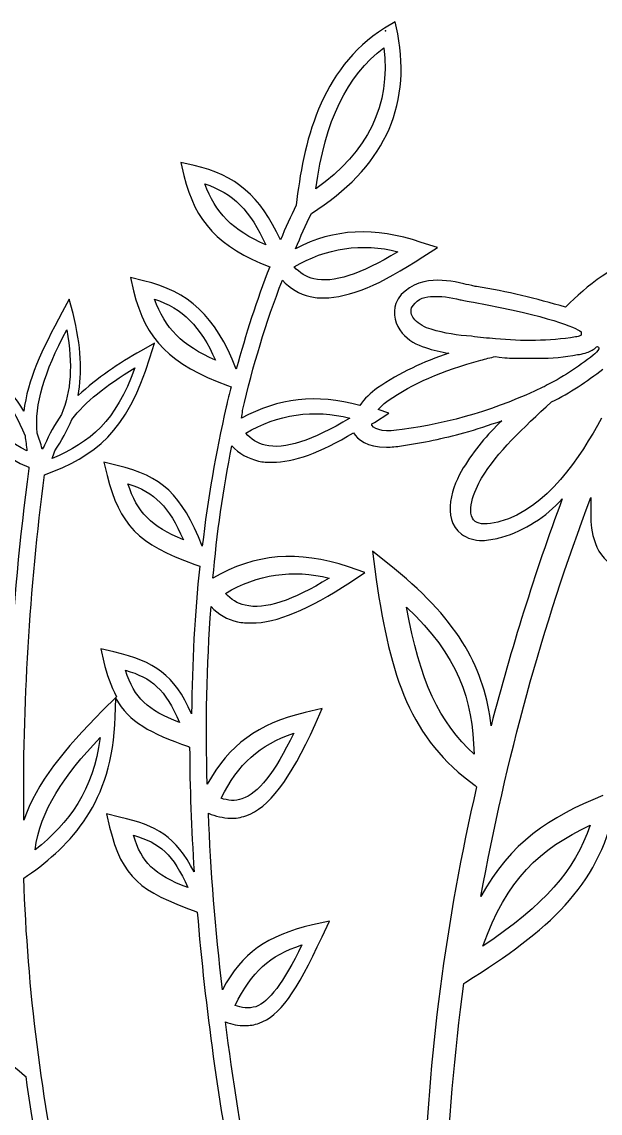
# Model space of a CAD drawing. Header units: centimetres. Extents: x 0 to 967, y -13 to 94.
# Drawn here: x 49.14 to 52.65, y 10.63 to 17.26 of the extents above; entities that cross this region are included whole.
import ezdxf

# ---------------------------------------------------------------- set-up
doc = ezdxf.new("R2010")
doc.units = ezdxf.units.CM
doc.header["$MEASUREMENT"] = 0
doc.layers.add('Picnic Basket-v2.1 v1_Picnic Basket-v2.1 v1_Picnic Basket-v1.3 v1_Picnic Basket-v1.2 v1_Picnic Basket-v1 v3_0', color=7, linetype='Continuous')

msp = doc.modelspace()

# ---------------------------------------------------------------- linework, layer by layer
at = {"layer": 'Picnic Basket-v2.1 v1_Picnic Basket-v2.1 v1_Picnic Basket-v1.3 v1_Picnic Basket-v1.2 v1_Picnic Basket-v1 v3_0'}
for p, q in [((51.4086, 17.2556), (51.3436, 17.2174)), ((51.4239, 17.183), (51.4086, 17.2556)), ((50.1886, 16.3837), (50.1082, 16.4028)), ((50.1082, 16.4028), (50.1274, 16.3225)), ((51.6648, 15.8865), (51.5654, 15.9171)), ((51.5768, 15.8291), (51.6648, 15.8865)), ((49.8826, 15.6838), (49.8023, 15.7029)), ((49.8023, 15.7029), (49.8214, 15.6226)), ((51.9019, 15.6494), (51.8943, 15.6494)), ((49.4313, 15.5729), (49.3893, 15.4926)), ((49.4543, 15.4849), (49.4313, 15.5729)), ((52.445, 15.527), (52.4412, 15.5232)), ((49.9476, 15.3052), (49.8673, 15.2593)), ((49.9209, 15.2172), (49.9476, 15.3052)), ((52.5138, 15.2363), (52.5253, 15.2363)), ((52.6286, 15.2822), (52.6362, 15.286)), ((52.6439, 15.2746), (52.6439, 15.2708)), ((52.0166, 15.2249), (52.0396, 15.221)), ((52.0396, 15.221), (52.074, 15.2172)), ((52.2538, 15.2134), (52.2767, 15.2134)), ((50.3913, 15.0489), (50.4142, 15.0413)), ((52.3111, 15.0413), (52.3035, 15.0375)), ((51.3703, 14.8807), (51.3053, 14.9036)), ((51.2824, 14.8233), (51.3703, 14.8807)), ((51.2671, 14.8156), (51.2824, 14.8233)), ((49.722, 14.5632), (49.6417, 14.5823)), ((49.6417, 14.5823), (49.6608, 14.502)), ((49.1866, 14.5518), (49.1866, 14.5441)), ((52.0434, 14.2228), (52.0319, 14.219)), ((52.0396, 14.1234), (52.0549, 14.1272)), ((51.4048, 13.936), (51.2709, 14.0431)), ((51.2709, 14.0431), (51.2939, 13.871)), ((50.1924, 13.9628), (50.223, 13.9513)), ((51.225, 13.9131), (51.1256, 13.9475)), ((51.137, 13.8557), (51.225, 13.9131)), ((49.7029, 13.4312), (49.6225, 13.4503)), ((49.6225, 13.4503), (49.6417, 13.37)), ((49.7182, 13.1596), (49.634, 13.0755)), ((49.7105, 13.0373), (49.7143, 13.1482)), ((50.9649, 13.087), (50.8617, 13.064)), ((50.9229, 12.9914), (50.9649, 13.087)), ((50.1542, 12.8575), (50.1618, 12.8537)), ((51.8943, 12.6204), (51.9019, 12.6127)), ((49.7373, 12.4292), (49.657, 12.4483)), ((49.657, 12.4483), (49.6761, 12.368)), ((49.156, 12.0582), (49.1789, 12.0735)), ((50.2001, 11.8555), (50.2077, 11.8517)), ((51.0108, 11.7981), (50.9076, 11.7752)), ((50.9649, 11.7025), (51.0108, 11.7981)), ((51.8255, 11.4195), (51.8369, 11.4272)), ((49.1598, 10.8611), (49.1674, 10.8535))]:
    msp.add_line(p, q, dxfattribs=at)
for points in [[(51.3436, 17.2174), (50.9496, 16.9688), (50.8502, 16.5137), (50.8081, 16.1427)], [(50.8999, 16.093), (51.3321, 16.3645), (51.508, 16.7317), (51.4239, 17.183)], [(51.3397, 17.0988), (51.3818, 16.7508), (51.2441, 16.4678), (50.9267, 16.2422)], [(50.9267, 16.2422), (50.984, 16.659), (51.1141, 16.9267), (51.3397, 17.0988)], [(50.7125, 15.9324), (50.5901, 16.2001), (50.441, 16.3263), (50.1886, 16.3837)], [(50.1274, 16.3225), (50.1962, 16.0395), (50.3377, 15.8903), (50.6475, 15.7679)], [(50.2536, 16.2728), (50.4257, 16.2154), (50.5289, 16.1083), (50.6245, 15.9018)], [(50.6245, 15.9018), (50.4218, 15.9898), (50.3186, 16.0968), (50.2536, 16.2728)], [(50.8081, 16.1427), (50.7737, 16.0739), (50.7431, 16.005), (50.7125, 15.9324)], [(50.8043, 15.8788), (50.8349, 15.9515), (50.8655, 16.0242), (50.8999, 16.093)], [(51.5654, 15.9171), (51.2824, 16.0127), (51.0376, 16.0012), (50.8043, 15.8788)], [(50.7966, 15.7679), (50.984, 15.8827), (51.2135, 15.9171), (51.4239, 15.8597)], [(51.4239, 15.8597), (51.1982, 15.722), (51.0299, 15.6685), (50.9152, 15.6953)], [(52.9613, 15.8444), (52.7357, 15.7947), (52.5674, 15.6494), (52.445, 15.527)], [(50.6475, 15.7679), (50.5672, 15.5652), (50.5022, 15.3587), (50.4448, 15.1484)], [(50.9152, 15.6953), (50.8693, 15.7067), (50.8272, 15.7335), (50.7966, 15.7679)], [(50.9764, 15.5805), (51.1294, 15.5805), (51.3206, 15.6608), (51.5768, 15.8291)], [(50.4448, 15.1484), (50.3148, 15.4734), (50.158, 15.6188), (49.8826, 15.6838)], [(50.483, 14.896), (50.5442, 15.1637), (50.6246, 15.4314), (50.724, 15.6876)], [(50.724, 15.6876), (50.7699, 15.6379), (50.8272, 15.6035), (50.8923, 15.5882)], [(51.6113, 15.6838), (51.5348, 15.6723), (51.443, 15.6264), (51.4124, 15.5461)], [(51.8254, 15.6647), (51.7566, 15.6838), (51.6839, 15.6914), (51.6113, 15.6838)], [(51.8943, 15.6494), (51.8637, 15.657), (51.8407, 15.6608), (51.8254, 15.6647)], [(52.4412, 15.5232), (52.2652, 15.5767), (52.0855, 15.6188), (51.9019, 15.6494)], [(49.8214, 15.6226), (49.8941, 15.3243), (50.0471, 15.1751), (50.3913, 15.0489)], [(49.9476, 15.5729), (50.1197, 15.5155), (50.2268, 15.4084), (50.3186, 15.2019)], [(50.3186, 15.2019), (50.1159, 15.2899), (50.0126, 15.397), (49.9476, 15.5729)], [(50.8923, 15.5882), (50.919, 15.5805), (50.9496, 15.5805), (50.9764, 15.5805)], [(51.508, 15.5193), (51.5309, 15.5614), (51.5768, 15.5882), (51.6227, 15.5882)], [(51.6227, 15.5882), (51.6839, 15.592), (51.7413, 15.5844), (51.8025, 15.5691)], [(51.8025, 15.5691), (51.8178, 15.5652), (51.8445, 15.5614), (51.8828, 15.5538)], [(51.4124, 15.5461), (51.3933, 15.4849), (51.4086, 15.4161), (51.4506, 15.3664)], [(51.5271, 15.4467), (51.508, 15.4658), (51.5003, 15.4926), (51.508, 15.5193)], [(51.8828, 15.5538), (52.3532, 15.4658), (52.4947, 15.4046), (52.5368, 15.374)], [(49.3893, 15.4926), (49.263, 15.2631), (49.1789, 15.0795), (49.156, 14.8921)], [(49.4849, 14.9877), (49.5116, 15.1254), (49.504, 15.286), (49.4543, 15.4849)], [(51.6266, 15.3893), (51.5883, 15.4008), (51.5539, 15.4199), (51.5271, 15.4467)], [(49.2363, 14.7583), (49.221, 14.938), (49.2783, 15.1254), (49.416, 15.3855)], [(49.416, 15.3855), (49.4543, 15.1713), (49.4428, 15.0145), (49.3854, 14.873)], [(51.8713, 15.3472), (51.7872, 15.3511), (51.7069, 15.3664), (51.6266, 15.3893)], [(52.5368, 15.374), (52.5368, 15.3702), (52.5368, 15.3625), (52.5368, 15.3587)], [(49.156, 14.8921), (49.0604, 15.0566), (48.9074, 15.1904), (48.6358, 15.309)], [(51.4506, 15.3664), (51.4889, 15.3243), (51.5386, 15.2937), (51.5921, 15.2784)], [(52.0166, 15.3319), (51.9669, 15.3358), (51.921, 15.3396), (51.8713, 15.3472)], [(52.5024, 15.3434), (52.3417, 15.3166), (52.1773, 15.3166), (52.0166, 15.3319)], [(52.533, 15.3511), (52.5215, 15.3472), (52.5138, 15.3434), (52.5024, 15.3434)], [(52.5368, 15.3587), (52.5368, 15.3549), (52.5368, 15.3511), (52.533, 15.3511)], [(48.5899, 15.2631), (48.7506, 14.896), (48.8997, 14.6741), (49.1866, 14.5518)], [(49.8673, 15.2593), (49.7296, 15.1828), (49.6034, 15.0948), (49.4849, 14.9877)], [(51.7336, 15.244), (51.5807, 15.1943), (51.4353, 15.1254), (51.3015, 15.0336)], [(51.5921, 15.2784), (51.638, 15.2631), (51.6878, 15.2516), (51.7336, 15.244)], [(52.2767, 15.2134), (52.357, 15.2134), (52.4373, 15.221), (52.5138, 15.2363)], [(52.5253, 15.2363), (52.5406, 15.2402), (52.5559, 15.244), (52.5712, 15.2478)], [(52.5712, 15.2478), (52.5941, 15.2555), (52.6133, 15.2669), (52.6286, 15.2822)], [(52.6439, 15.2708), (52.6362, 15.2555), (52.6247, 15.244), (52.6094, 15.2325)], [(52.6362, 15.286), (52.64, 15.2822), (52.6439, 15.2784), (52.6439, 15.2746)], [(49.1751, 14.6512), (48.9838, 14.7468), (48.8538, 14.9036), (48.7047, 15.2172)], [(48.7047, 15.2172), (48.9685, 15.0872), (49.0871, 14.938), (49.1636, 14.743)], [(49.2822, 14.5059), (49.5881, 14.6206), (49.7832, 14.7659), (49.9209, 15.2172)], [(51.3665, 14.9571), (51.5118, 15.0604), (51.6916, 15.1369), (51.9287, 15.2019)], [(51.9287, 15.2019), (51.9555, 15.2096), (51.9861, 15.2172), (52.0166, 15.2249)], [(52.074, 15.2172), (52.1123, 15.2134), (52.1467, 15.2134), (52.1849, 15.2134)], [(52.1849, 15.2134), (52.2079, 15.2134), (52.2308, 15.2134), (52.2538, 15.2134)], [(52.6094, 15.2325), (52.5177, 15.1598), (52.4182, 15.0948), (52.3111, 15.0413)], [(49.8291, 15.156), (49.7143, 14.8309), (49.5613, 14.7047), (49.328, 14.6053)], [(49.4466, 14.8424), (49.5307, 14.9495), (49.6493, 15.0451), (49.8291, 15.156)], [(52.357, 14.9495), (52.4679, 15.003), (52.5712, 15.0719), (52.6668, 15.1484)], [(50.4142, 15.0413), (50.4027, 14.9992), (50.3913, 14.9571), (50.3836, 14.9189)], [(52.3035, 15.0375), (52.0319, 14.9074), (51.7451, 14.8195), (51.4506, 14.7812)], [(51.3015, 15.0336), (51.2594, 15.003), (51.2212, 14.9686), (51.1944, 14.9265)], [(50.3836, 14.9189), (50.3186, 14.6397), (50.2727, 14.3605), (50.2383, 14.0737)], [(51.1944, 14.9265), (50.9305, 14.9992), (50.701, 14.9724), (50.4754, 14.8501)], [(51.3053, 14.9036), (51.3244, 14.9227), (51.3435, 14.9418), (51.3665, 14.9571)], [(51.9325, 14.4867), (52.0281, 14.6435), (52.1811, 14.7889), (52.357, 14.9495)], [(49.3854, 14.873), (49.3433, 14.8156), (49.3089, 14.7506), (49.2822, 14.6856)], [(49.3433, 14.6512), (49.3854, 14.7124), (49.4198, 14.7774), (49.4466, 14.8424)], [(50.4754, 14.8501), (50.4792, 14.8654), (50.483, 14.8807), (50.483, 14.896)], [(50.5022, 14.7583), (50.6896, 14.873), (50.919, 14.9074), (51.1332, 14.8501)], [(51.1332, 14.8501), (50.9037, 14.7124), (50.7355, 14.6588), (50.6207, 14.6856)], [(52.6592, 14.8501), (52.533, 14.6168), (52.3264, 14.2993), (52.0434, 14.2228)], [(51.2671, 14.808), (51.2671, 14.8118), (51.2671, 14.8118), (51.2671, 14.8156)], [(51.4506, 14.7812), (51.355, 14.7659), (51.2862, 14.7736), (51.2671, 14.808)], [(52.0549, 14.8348), (51.967, 14.7506), (51.8866, 14.655), (51.8216, 14.5479)], [(51.8255, 14.7621), (51.9019, 14.7812), (51.9784, 14.808), (52.0549, 14.8348)], [(49.1636, 14.743), (49.1674, 14.7124), (49.1712, 14.6818), (49.1751, 14.6512)], [(49.2669, 14.6627), (49.2592, 14.6971), (49.2477, 14.7277), (49.2363, 14.7583)], [(50.6207, 14.6856), (50.5748, 14.6971), (50.5328, 14.7239), (50.5022, 14.7583)], [(50.6628, 14.5823), (50.7928, 14.5823), (50.9535, 14.6397), (51.1562, 14.7621)], [(51.1562, 14.7621), (51.1791, 14.72), (51.2365, 14.6741), (51.355, 14.6741)], [(51.4468, 14.6818), (51.5769, 14.7009), (51.7031, 14.7277), (51.8255, 14.7621)], [(49.2822, 14.6856), (49.2783, 14.678), (49.2707, 14.6703), (49.2669, 14.6627)], [(49.328, 14.6053), (49.3319, 14.6206), (49.3395, 14.6359), (49.3433, 14.6512)], [(50.3033, 13.8786), (50.3263, 14.1464), (50.3645, 14.4179), (50.418, 14.6818)], [(50.418, 14.6818), (50.4601, 14.6359), (50.5175, 14.6053), (50.5787, 14.59)], [(51.355, 14.6741), (51.3856, 14.6741), (51.4162, 14.678), (51.4468, 14.6818)], [(50.5787, 14.59), (50.6054, 14.5823), (50.636, 14.5823), (50.6628, 14.5823)], [(49.1866, 14.5441), (49.1292, 14.1196), (49.0909, 13.7027), (49.0718, 13.2973)], [(50.2383, 14.0737), (50.1121, 14.3911), (49.9935, 14.4982), (49.722, 14.5632)], [(51.8216, 14.5479), (51.7566, 14.4447), (51.684, 14.242), (51.8102, 14.1464)], [(49.156, 12.41), (49.1483, 13.1099), (49.1904, 13.8098), (49.2822, 14.5059)], [(49.6608, 14.502), (49.7373, 14.2037), (49.8482, 14.0852), (50.1924, 13.9628)], [(49.787, 14.4523), (49.9514, 14.3988), (50.0356, 14.3146), (50.1235, 14.1119)], [(50.1235, 14.1119), (49.9285, 14.1923), (49.8443, 14.2764), (49.787, 14.4523)], [(51.8943, 14.2228), (51.8331, 14.2687), (51.8866, 14.4102), (51.9325, 14.4867)], [(51.9287, 11.9473), (52.0778, 12.7734), (52.2997, 13.5842), (52.5941, 14.3682)], [(52.4221, 14.3605), (52.2538, 13.9092), (52.1123, 13.4503), (51.9899, 12.9837)], [(52.0549, 14.1272), (52.1964, 14.1693), (52.3226, 14.2496), (52.4221, 14.3605)], [(52.5941, 14.3682), (52.5941, 14.3338), (52.5941, 14.3032), (52.5941, 14.2687)], [(52.5941, 14.2687), (52.5941, 14.2075), (52.598, 14.024), (52.7433, 13.9475)], [(52.0319, 14.219), (51.9669, 14.2037), (51.921, 14.2037), (51.8943, 14.2228)], [(51.8102, 14.1464), (51.8446, 14.1196), (51.8905, 14.1081), (51.9364, 14.1081)], [(51.9364, 14.1081), (51.9708, 14.1081), (52.0052, 14.1158), (52.0396, 14.1234)], [(51.1256, 13.9475), (50.8196, 14.0507), (50.5557, 14.0278), (50.3033, 13.8786)], [(50.223, 13.9513), (50.1924, 13.6645), (50.1771, 13.3662), (50.1733, 13.0564)], [(51.9899, 12.9837), (51.9517, 13.3203), (51.8025, 13.6109), (51.4048, 13.936)], [(50.3798, 13.7869), (50.5672, 13.9016), (50.7928, 13.936), (51.007, 13.8786)], [(51.007, 13.8786), (50.7852, 13.741), (50.6169, 13.6874), (50.4983, 13.7142)], [(50.5366, 13.6071), (50.6896, 13.6071), (50.8808, 13.6874), (51.137, 13.8557)], [(51.2939, 13.871), (51.378, 13.2782), (51.5004, 12.9034), (51.8943, 12.6204)], [(50.4983, 13.7142), (50.4524, 13.7257), (50.4104, 13.7486), (50.3798, 13.7869)], [(50.2689, 12.628), (50.2574, 12.9875), (50.2651, 13.347), (50.2918, 13.7065)], [(50.2918, 13.7065), (50.3339, 13.6606), (50.3913, 13.6262), (50.4525, 13.6148)], [(51.4774, 13.7027), (51.791, 13.4082), (51.879, 13.1443), (51.8866, 12.8116)], [(51.8866, 12.8116), (51.6763, 13.0028), (51.5577, 13.2553), (51.4774, 13.7027)], [(50.4525, 13.6148), (50.4792, 13.6071), (50.5098, 13.6071), (50.5366, 13.6071)], [(50.1733, 13.0564), (50.0662, 13.2935), (49.9514, 13.3738), (49.7029, 13.4312)], [(49.6417, 13.37), (49.657, 13.2973), (49.6837, 13.2247), (49.7182, 13.1596)], [(49.7717, 13.3203), (49.9323, 13.2744), (50.0126, 13.2055), (50.1006, 13.0028)], [(50.1006, 13.0028), (49.9055, 13.0793), (49.8291, 13.1482), (49.7717, 13.3203)], [(49.7143, 13.1482), (49.7947, 13.0067), (49.9209, 12.9378), (50.1542, 12.8575)], [(49.634, 13.0755), (49.4007, 12.8422), (49.2324, 12.6357), (49.156, 12.41)], [(50.8617, 13.064), (50.5748, 12.9952), (50.4027, 12.869), (50.2689, 12.628)], [(49.1789, 12.0735), (49.4428, 12.2609), (49.6914, 12.5095), (49.7105, 13.0373)], [(50.5022, 12.4368), (50.6437, 12.4865), (50.7661, 12.6472), (50.9229, 12.9914)], [(50.353, 12.5439), (50.4563, 12.7504), (50.5863, 12.869), (50.7928, 12.9378)], [(50.7928, 12.9378), (50.6743, 12.6969), (50.5787, 12.5707), (50.4792, 12.5401)], [(49.6187, 12.9111), (49.5766, 12.5898), (49.4313, 12.3948), (49.2248, 12.2303)], [(49.2248, 12.2303), (49.2554, 12.4674), (49.3969, 12.6778), (49.6187, 12.9111)], [(50.1618, 12.8537), (50.1618, 12.6089), (50.1733, 12.3565), (50.1886, 12.0964)], [(51.9019, 12.6127), (51.7145, 11.802), (51.6075, 10.9759), (51.5807, 10.1421)], [(50.4792, 12.5401), (50.4371, 12.5248), (50.3913, 12.5286), (50.353, 12.5439)], [(52.6668, 12.5592), (52.3456, 12.4292), (52.1046, 12.2724), (51.9287, 11.9473)], [(51.8369, 11.4272), (52.3418, 11.7446), (52.6362, 12.0047), (52.7395, 12.4789)], [(50.1886, 12.0964), (50.0777, 12.3144), (49.9629, 12.3756), (49.7373, 12.4292)], [(50.2765, 12.4521), (50.3186, 12.433), (50.3645, 12.4253), (50.4104, 12.4215)], [(50.3607, 11.3813), (50.3186, 11.7484), (50.288, 12.1079), (50.2765, 12.4521)], [(50.4104, 12.4215), (50.441, 12.4215), (50.4716, 12.4253), (50.5022, 12.4368)], [(49.6761, 12.368), (49.7526, 12.0582), (49.8635, 11.9779), (50.2001, 11.8555)], [(52.5903, 12.3795), (52.4985, 12.1041), (52.315, 11.8976), (51.9402, 11.6452)], [(51.9402, 11.6452), (52.0817, 12.0506), (52.2882, 12.2379), (52.5903, 12.3795)], [(50.1503, 12.0008), (49.9438, 12.0811), (49.8711, 12.1538), (49.8214, 12.3183)], [(49.8214, 12.3183), (49.982, 12.2724), (50.0623, 12.2035), (50.1503, 12.0008)], [(49.4084, 10.0504), (49.2631, 10.712), (49.1789, 11.3813), (49.156, 12.0582)], [(48.6282, 11.9396), (48.6167, 11.5342), (48.8041, 11.148), (49.1598, 10.8611)], [(50.2077, 11.8517), (50.2574, 11.2665), (50.3377, 10.6814), (50.4486, 10.1039)], [(50.9076, 11.7752), (50.6246, 11.7063), (50.4831, 11.6069), (50.3607, 11.3813)], [(50.5825, 11.1786), (50.7049, 11.2206), (50.8081, 11.3621), (50.9649, 11.7025)], [(50.4371, 11.2857), (50.5404, 11.4922), (50.6437, 11.5878), (50.8425, 11.6528)], [(50.8425, 11.6528), (50.7278, 11.4195), (50.6437, 11.3086), (50.5634, 11.278)], [(51.7184, 10.1383), (51.7298, 10.5667), (51.7681, 10.995), (51.8255, 11.4195)], [(50.5634, 11.278), (50.5213, 11.2665), (50.4754, 11.2704), (50.4371, 11.2857)], [(50.5481, 10.123), (50.4792, 10.4902), (50.4219, 10.842), (50.3798, 11.1862)], [(50.3798, 11.1862), (50.418, 11.1709), (50.4563, 11.1633), (50.4984, 11.1633)], [(50.4984, 11.1633), (50.5251, 11.1633), (50.5557, 11.1671), (50.5825, 11.1786)], [(49.1674, 10.8535), (49.2057, 10.5743), (49.2554, 10.2989), (49.3166, 10.0312)]]:
    msp.add_open_spline(points, degree=3, dxfattribs=at)
msp.add_point((51.3488, 17.201), dxfattribs=at)

doc.saveas('drawing.dxf')
